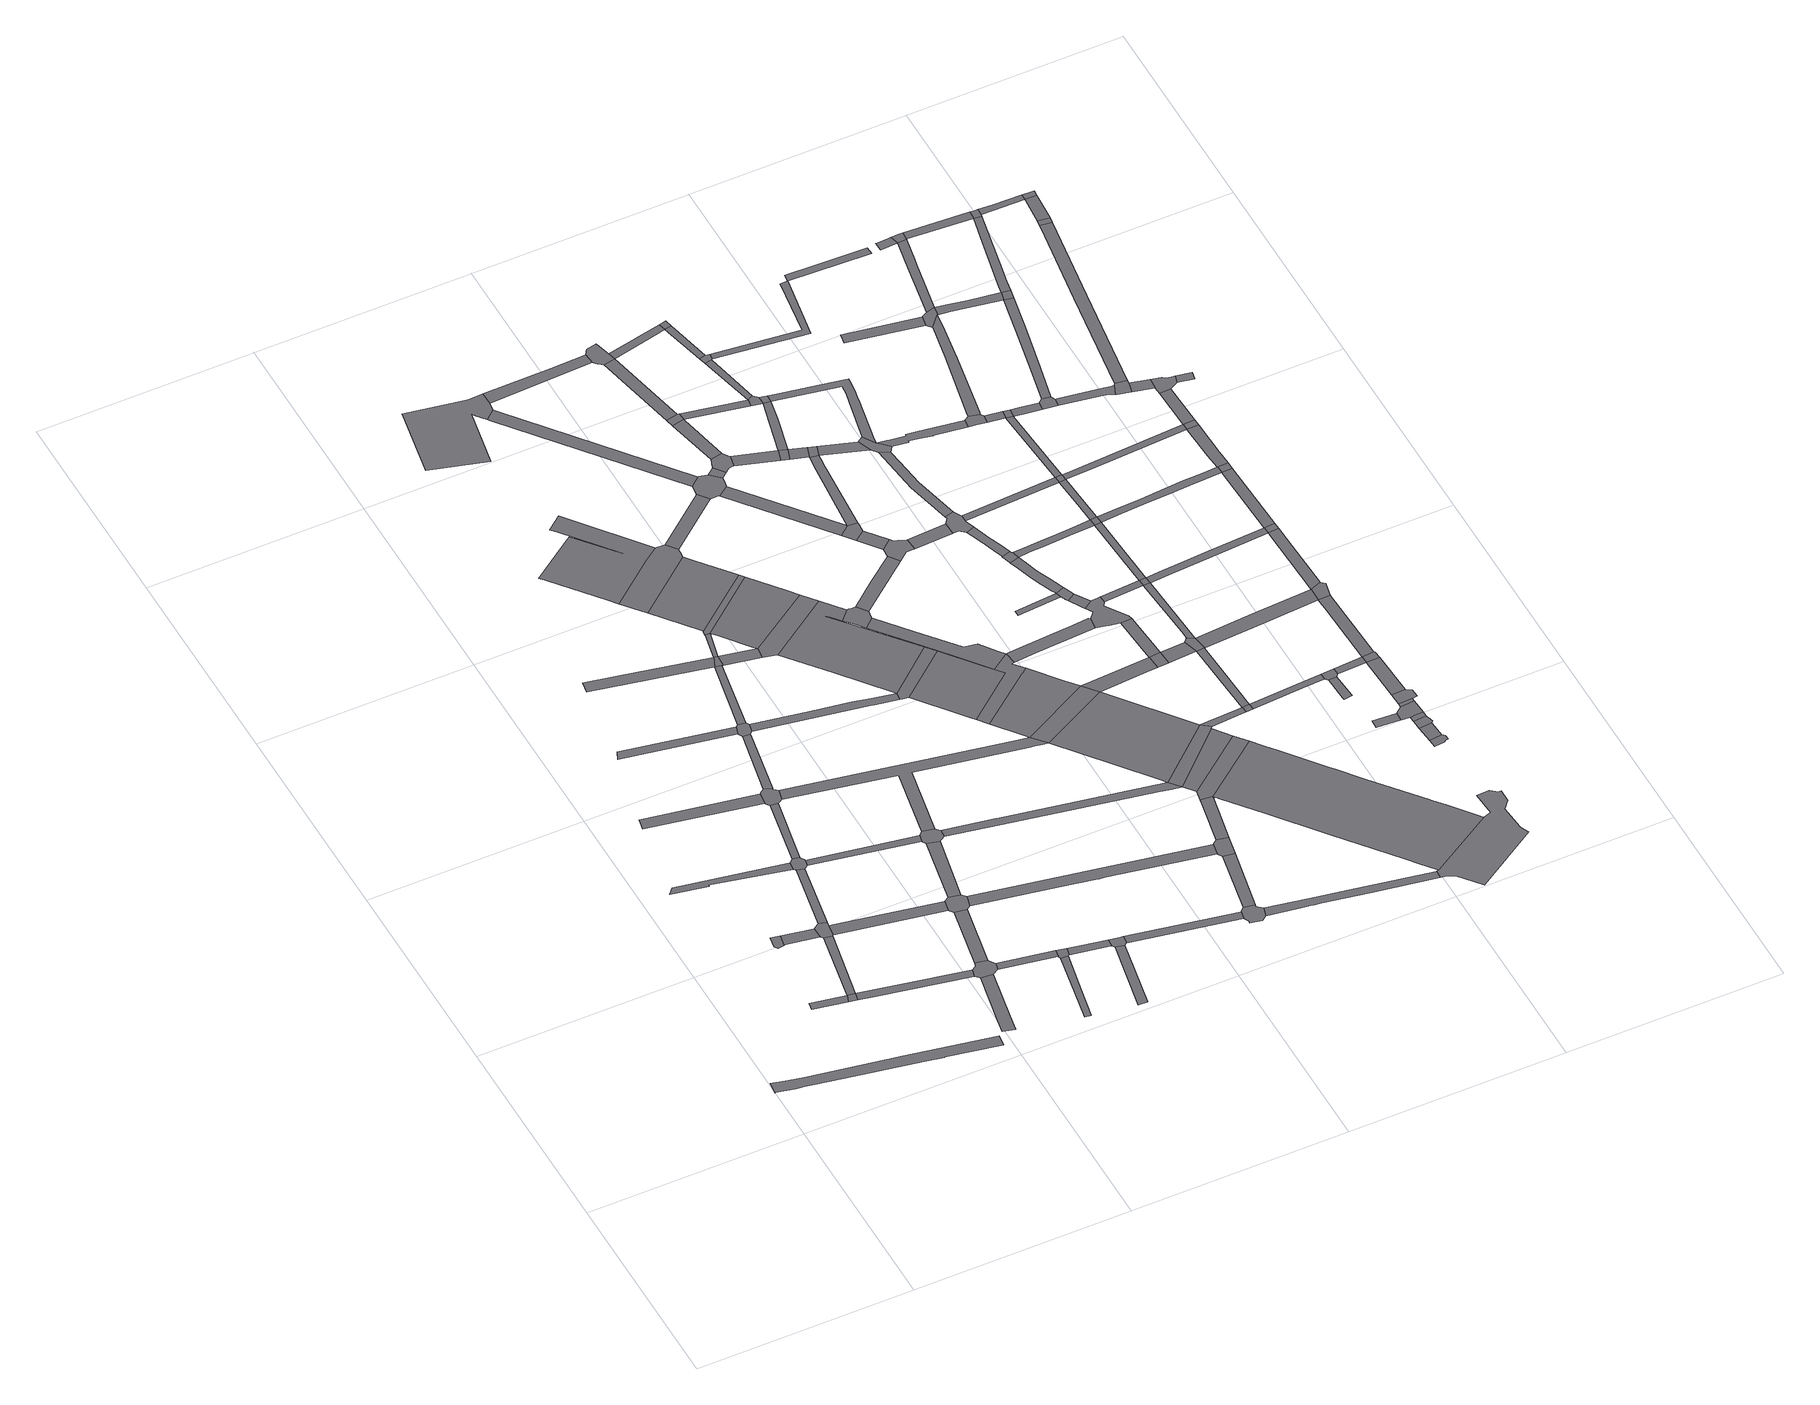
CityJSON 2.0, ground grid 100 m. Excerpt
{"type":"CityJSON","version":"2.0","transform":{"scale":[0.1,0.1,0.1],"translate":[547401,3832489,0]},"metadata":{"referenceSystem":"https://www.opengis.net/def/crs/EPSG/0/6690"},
"CityObjects":{
"road1":{"type":"Road","attributes":{"RoadStructureAttribute.sectionType":"1"},"geometry":[{"type":"MultiSurface","lod":"1","boundaries":[[[0,1,2,3,4,5,6,7,8,9,10,11,12,13,14,15]]]}]},
"road2":{"type":"Road","attributes":{"RoadStructureAttribute.sectionType":"1"},"geometry":[{"type":"MultiSurface","lod":"1","boundaries":[[[16,17,18,19]]]}]},
"road3":{"type":"Road","geometry":[{"type":"MultiSurface","lod":"1","boundaries":[[[20,21,22,23,24,25,26]]]}]},
"road4":{"type":"Road","geometry":[{"type":"MultiSurface","lod":"1","boundaries":[[[19,18,27,28]]]}]},
"road5":{"type":"Road","attributes":{"RoadStructureAttribute.sectionType":"1"},"geometry":[{"type":"MultiSurface","lod":"1","boundaries":[[[26,25,29,30]]]}]},
"road6":{"type":"Road","attributes":{"RoadStructureAttribute.sectionType":"1"},"geometry":[{"type":"MultiSurface","lod":"1","boundaries":[[[31,19,28,32]]]}]},
"road7":{"type":"Road","attributes":{"RoadStructureAttribute.sectionType":"1"},"geometry":[{"type":"MultiSurface","lod":"1","boundaries":[[[33,34,35,36,37,38,39]]]}]},
"road8":{"type":"Road","geometry":[{"type":"MultiSurface","lod":"1","boundaries":[[[40,41,42,30,29,31,32,43,44,45,46,47]]]}]},
"road9":{"type":"Road","attributes":{"RoadStructureAttribute.sectionType":"1"},"geometry":[{"type":"MultiSurface","lod":"1","boundaries":[[[48,28,27,49,50,51]]]}]},
"road10":{"type":"Road","attributes":{"RoadStructureAttribute.sectionType":"1"},"geometry":[{"type":"MultiSurface","lod":"1","boundaries":[[[52,40,47,53]]]}]},
"road11":{"type":"Road","attributes":{"RoadStructureAttribute.sectionType":"1"},"geometry":[{"type":"MultiSurface","lod":"1","boundaries":[[[54,55,56,57]]]}]},
"road12":{"type":"Road","geometry":[{"type":"MultiSurface","lod":"1","boundaries":[[[58,59,60,39,38,61,62,52,53,63,64,65,66,67,68,69]]]}]},
"road13":{"type":"Road","attributes":{"RoadStructureAttribute.sectionType":"1"},"geometry":[{"type":"MultiSurface","lod":"1","boundaries":[[[70,71,72,73,74,75]]]}]},
"road14":{"type":"Road","attributes":{"RoadStructureAttribute.sectionType":"1"},"geometry":[{"type":"MultiSurface","lod":"1","boundaries":[[[76,44,43,77,78]]]}]},
"road15":{"type":"Road","attributes":{"RoadStructureAttribute.sectionType":"1"},"geometry":[{"type":"MultiSurface","lod":"1","boundaries":[[[79,58,69,80]]]}]},
"road16":{"type":"Road","attributes":{"RoadStructureAttribute.sectionType":"1"},"geometry":[{"type":"MultiSurface","lod":"1","boundaries":[[[81,82,83,84]]]}]},
"road17":{"type":"Road","geometry":[{"type":"MultiSurface","lod":"1","boundaries":[[[85,86,87,88,51,50,89,90,70,75,91,92,93,94,95]]]}]},
"road18":{"type":"Road","geometry":[{"type":"MultiSurface","lod":"1","boundaries":[[[96,97,98,57,56,99,79,80,100,101,102,103,104,105]]]}]},
"road19":{"type":"Road","attributes":{"RoadStructureAttribute.sectionType":"1"},"geometry":[{"type":"MultiSurface","lod":"1","boundaries":[[[106,85,95,107]]]}]},
"road20":{"type":"Road","attributes":{"RoadStructureAttribute.sectionType":"1"},"geometry":[{"type":"MultiSurface","lod":"1","boundaries":[[[66,65,108,109]]]}]},
"road21":{"type":"Road","attributes":{"RoadStructureAttribute.sectionType":"1"},"geometry":[{"type":"MultiSurface","lod":"1","boundaries":[[[110,96,105,111,112]]]}]},
"road22":{"type":"Road","attributes":{"RoadStructureAttribute.sectionType":"1"},"geometry":[{"type":"MultiSurface","lod":"1","boundaries":[[[93,92,113,114]]]}]},
"road23":{"type":"Road","attributes":{"RoadStructureAttribute.sectionType":"1"},"geometry":[{"type":"MultiSurface","lod":"1","boundaries":[[[115,116,117,118,119,120]]]}]},
"road24":{"type":"Road","geometry":[{"type":"MultiSurface","lod":"1","boundaries":[[[121,78,77,106,107,122,123,124]]]}]},
"road25":{"type":"Road","attributes":{"RoadStructureAttribute.sectionType":"1"},"geometry":[{"type":"MultiSurface","lod":"1","boundaries":[[[125,126,127,128,129,130]]]}]},
"road26":{"type":"Road","geometry":[{"type":"MultiSurface","lod":"1","boundaries":[[[131,84,83,132,110,112,133,134,135]]]}]},
"road27":{"type":"Road","attributes":{"RoadStructureAttribute.sectionType":"1"},"geometry":[{"type":"MultiSurface","lod":"1","boundaries":[[[136,121,124,137]]]}]},
"road28":{"type":"Road","geometry":[{"type":"MultiSurface","lod":"1","boundaries":[[[114,113,138,139,125,130,140,141,142,143]]]}]},
"road29":{"type":"Road","attributes":{"RoadStructureAttribute.sectionType":"1"},"geometry":[{"type":"MultiSurface","lod":"1","boundaries":[[[119,131,135,144]]]}]},
"road30":{"type":"Road","geometry":[{"type":"MultiSurface","lod":"1","boundaries":[[[145,146,109,108,147,136,137,148,149,150,151,152,153,154]]]}]},
"road31":{"type":"Road"},
"road32":{"type":"Road","attributes":{"RoadStructureAttribute.sectionType":"1"},"geometry":[{"type":"MultiSurface","lod":"1","boundaries":[[[155,143,142,156,157,158]]]}]},
"road33":{"type":"Road","geometry":[{"type":"MultiSurface","lod":"1","boundaries":[[[120,119,144,159,160,161]]]}]},
"road34":{"type":"Road","attributes":{"RoadStructureAttribute.sectionType":"1"},"geometry":[{"type":"MultiSurface","lod":"1","boundaries":[[[162,163,164,165,166,167]]]}]},
"road35":{"type":"Road","attributes":{"RoadStructureAttribute.sectionType":"1"},"geometry":[{"type":"MultiSurface","lod":"1","boundaries":[[[168,169,170,171,172,173,174,175,176,177,178,179,180]]]}]},
"road36":{"type":"Road","attributes":{"RoadStructureAttribute.sectionType":"1"},"geometry":[{"type":"MultiSurface","lod":"1","boundaries":[[[181,182,120,161,183,184]]]}]},
"road37":{"type":"Road","attributes":{"RoadStructureAttribute.sectionType":"1"},"geometry":[{"type":"MultiSurface","lod":"1","boundaries":[[[185,161,160,186,187,188]]]}]},
"road38":{"type":"Road","geometry":[{"type":"MultiSurface","lod":"1","boundaries":[[[189,158,157,162,167,190,191,192]]]}]},
"road39":{"type":"Road","geometry":[{"type":"MultiSurface","lod":"1","boundaries":[[[193,194,195,196,197,198,199,200,201,202,203]]]}]},
"road40":{"type":"Road","attributes":{"RoadStructureAttribute.sectionType":"1"},"geometry":[{"type":"MultiSurface","lod":"1","boundaries":[[[204,205,206,134,133,207,208,209,210]]]}]},
"road41":{"type":"Road","geometry":[{"type":"MultiSurface","lod":"1","boundaries":[[[211,180,179,178,212,213,214,215,216,217]]]}]},
"road42":{"type":"Road","attributes":{"RoadStructureAttribute.sectionType":"1"},"geometry":[{"type":"MultiSurface","lod":"1","boundaries":[[[218,219,102,101,220,145,154,221,222,223,224,225,226]]]}]},
"road43":{"type":"Road","geometry":[{"type":"MultiSurface","lod":"1","boundaries":[[[227,228,229,213,212,230,231,232,233]]]}]},
"road44":{"type":"Road","geometry":[{"type":"MultiSurface","lod":"1","boundaries":[[[233,232,231,181,184,234]]]}]},
"road45":{"type":"Road","attributes":{"RoadStructureAttribute.sectionType":"1"},"geometry":[{"type":"MultiSurface","lod":"1","boundaries":[[[123,122,235,236,237,238,239,240,241]]]}]},
"road46":{"type":"Road","geometry":[{"type":"MultiSurface","lod":"1","boundaries":[[[242,234,184,243,244,245,246,188,247]]]}]},
"road47":{"type":"Road","attributes":{"RoadStructureAttribute.sectionType":"1"},"geometry":[{"type":"MultiSurface","lod":"1","boundaries":[[[192,191,248,249]]]}]},
"road48":{"type":"Road","geometry":[{"type":"MultiSurface","lod":"1","boundaries":[[[247,188,187,250,251,252]]]}]},
"road49":{"type":"Road","geometry":[{"type":"MultiSurface","lod":"1","boundaries":[[[252,251,253,254,210,255,256,257,258,259,260]]]}]},
"road50":{"type":"Road","attributes":{"RoadStructureAttribute.sectionType":"1"},"geometry":[{"type":"MultiSurface","lod":"1","boundaries":[[[261,262,263,151,150,264,265,266,267,268]]]}]},
"road51":{"type":"Road","attributes":{"RoadStructureAttribute.sectionType":"1"},"geometry":[{"type":"MultiSurface","lod":"1","boundaries":[[[269,217,216,270]]]}]},
"road52":{"type":"Road","attributes":{"RoadStructureAttribute.sectionType":"1"},"geometry":[{"type":"MultiSurface","lod":"1","boundaries":[[[271,199,198,272,273,274]]]}]},
"road53":{"type":"Road","geometry":[{"type":"MultiSurface","lod":"1","boundaries":[[[255,210,209,275,276,277]]]}]},
"road54":{"type":"Road","attributes":{"RoadStructureAttribute.sectionType":"1"},"geometry":[{"type":"MultiSurface","lod":"1","boundaries":[[[278,279,201,200,280]]]}]},
"road55":{"type":"Road","geometry":[{"type":"MultiSurface","lod":"1","boundaries":[[[281,282,260,259,283,284,285,286,287,288,289,290]]]}]},
"road56":{"type":"Road","geometry":[{"type":"MultiSurface","lod":"1","boundaries":[[[291,292,249,248,293,294,295,296,297,298,299,300]]]}]},
"road57":{"type":"Road","geometry":[{"type":"MultiSurface","lod":"1","boundaries":[[[301,277,276,302,303,304,305,306]]]}]},
"road58":{"type":"Road","geometry":[{"type":"MultiSurface","lod":"1","boundaries":[[[307,274,273,308,309,269,270,310,311,312,313,314,315,316,317]]]}]},
"road59":{"type":"Road","attributes":{"RoadStructureAttribute.sectionType":"1"},"geometry":[{"type":"MultiSurface","lod":"1","boundaries":[[[318,319,291,300,320]]]}]},
"road60":{"type":"Road","geometry":[{"type":"MultiSurface","lod":"1","boundaries":[[[321,322,306,305,323,324,325,326,327,328]]]}]},
"road61":{"type":"Road","geometry":[{"type":"MultiSurface","lod":"1","boundaries":[[[329,330,331,332,333,286,285,334,335,322,321]]]}]},
"road62":{"type":"Road","attributes":{"RoadStructureAttribute.sectionType":"1"},"geometry":[{"type":"MultiSurface","lod":"1","boundaries":[[[336,337,317,316,338]]]}]},
"road63":{"type":"Road","geometry":[{"type":"MultiSurface","lod":"1","boundaries":[[[339,241,240,318,320,340]]]}]},
"road64":{"type":"Road","geometry":[{"type":"MultiSurface","lod":"1","boundaries":[[[341,342,326,325,324,323,343,226,344]]]}]},
"road65":{"type":"Road","attributes":{"RoadStructureAttribute.sectionType":"1"},"geometry":[{"type":"MultiSurface","lod":"1","boundaries":[[[345,346,290,289,347,348]]]}]},
"road66":{"type":"Road","attributes":{"RoadStructureAttribute.sectionType":"1"},"geometry":[{"type":"MultiSurface","lod":"1","boundaries":[[[349,313,312,350,351]]]}]},
"road67":{"type":"Road","geometry":[{"type":"MultiSurface","lod":"1","boundaries":[[[352,353,354,355,356,336,338,357,358,359,360]]]}]},
"road68":{"type":"Road","attributes":{"RoadStructureAttribute.sectionType":"1"},"geometry":[{"type":"MultiSurface","lod":"1","boundaries":[[[361,362,363,364,355,354]]]}]},
"road69":{"type":"Road","geometry":[{"type":"MultiSurface","lod":"1","boundaries":[[[344,226,225,365]]]}]},
"road70":{"type":"Road","geometry":[{"type":"MultiSurface","lod":"1","boundaries":[[[366,367,364,363,368]]]}]},
"road71":{"type":"Road","attributes":{"RoadStructureAttribute.sectionType":"1"},"geometry":[{"type":"MultiSurface","lod":"1","boundaries":[[[369,370,367,366]]]}]},
"road72":{"type":"Road","geometry":[{"type":"MultiSurface","lod":"1","boundaries":[[[371,372,373,278,280,374,375,370,369,376,377]]]}]},
"road73":{"type":"Road","attributes":{"RoadStructureAttribute.sectionType":"1"},"geometry":[{"type":"MultiSurface","lod":"1","boundaries":[[[378,379,339,340,380,381,382]]]}]},
"road74":{"type":"Road","geometry":[{"type":"MultiSurface","lod":"1","boundaries":[[[351,350,383,384,385,386,387]]]}]},
"road75":{"type":"Road","attributes":{"RoadStructureAttribute.sectionType":"1"},"geometry":[{"type":"MultiSurface","lod":"1","boundaries":[[[360,359,388,389]]]}]},
"road76":{"type":"Road","geometry":[{"type":"MultiSurface","lod":"1","boundaries":[[[390,391,365,225,392,393,268,394]]]}]},
"road77":{"type":"Road","attributes":{"RoadStructureAttribute.sectionType":"1"},"geometry":[{"type":"MultiSurface","lod":"1","boundaries":[[[384,383,395,396]]]}]},
"road78":{"type":"Road","attributes":{"RoadStructureAttribute.sectionType":"1"},"geometry":[{"type":"MultiSurface","lod":"1","boundaries":[[[397,398,399,297,296,400,401,402,403,404,405,406]]]}]},
"road79":{"type":"Road","geometry":[{"type":"MultiSurface","lod":"1","boundaries":[[[407,408,409,396,395,410,411,345,348,412,413,414]]]}]},
"road80":{"type":"Road","attributes":{"RoadStructureAttribute.sectionType":"1"},"geometry":[{"type":"MultiSurface","lod":"1","boundaries":[[[368,363,415,416]]]}]},
"road81":{"type":"Road","geometry":[{"type":"MultiSurface","lod":"1","boundaries":[[[389,388,417,418]]]}]},
"road82":{"type":"Road","attributes":{"RoadStructureAttribute.sectionType":"1"},"geometry":[{"type":"MultiSurface","lod":"1","boundaries":[[[419,420,421,422,351,387,423,424,425]]]}]},
"road83":{"type":"Road","attributes":{"RoadStructureAttribute.sectionType":"1"},"geometry":[{"type":"MultiSurface","lod":"1","boundaries":[[[426,377,376,427,428]]]}]},
"road84":{"type":"Road","geometry":[{"type":"MultiSurface","lod":"1","boundaries":[[[394,268,267,429,430]]]}]},
"road85":{"type":"Road","attributes":{"RoadStructureAttribute.sectionType":"1"},"geometry":[{"type":"MultiSurface","lod":"1","boundaries":[[[431,432,418,417,433,434]]]}]},
"road86":{"type":"Road","attributes":{"RoadStructureAttribute.sectionType":"1"},"geometry":[{"type":"MultiSurface","lod":"1","boundaries":[[[429,267,435,436,437]]]}]},
"road87":{"type":"Road","attributes":{"RoadStructureAttribute.sectionType":"1"},"geometry":[{"type":"MultiSurface","lod":"1","boundaries":[[[438,439,440,441,442,321,328,443,444,445,446,447]]]}]},
"road88":{"type":"Road","geometry":[{"type":"MultiSurface","lod":"1","boundaries":[[[437,436,378,382,448]]]}]},
"road89":{"type":"Road","attributes":{"RoadStructureAttribute.sectionType":"1"},"geometry":[{"type":"MultiSurface","lod":"1","boundaries":[[[449,450,389,418,451,452]]]}]},
"road90":{"type":"Road","geometry":[{"type":"MultiSurface","lod":"1","boundaries":[[[434,433,419,425,453]]]}]},
"road91":{"type":"Road","attributes":{"RoadStructureAttribute.sectionType":"1"},"geometry":[{"type":"MultiSurface","lod":"1","boundaries":[[[454,414,413,455]]]}]},
"road92":{"type":"Road","geometry":[{"type":"MultiSurface","lod":"1","boundaries":[[[456,416,415,449,457]]]}]},
"road93":{"type":"Road","attributes":{"RoadStructureAttribute.sectionType":"1"},"geometry":[{"type":"MultiSurface","lod":"1","boundaries":[[[458,459,344,365,460,461,462]]]}]},
"road94":{"type":"Road","attributes":{"RoadStructureAttribute.sectionType":"1"},"geometry":[{"type":"MultiSurface","lod":"1","boundaries":[[[463,464,416,456]]]}]},
"road95":{"type":"Road","geometry":[{"type":"MultiSurface","lod":"1","boundaries":[[[465,466,464,463,467,468]]]}]},
"road96":{"type":"Road","attributes":{"RoadStructureAttribute.sectionType":"1"},"geometry":[{"type":"MultiSurface","lod":"1","boundaries":[[[469,428,466,465]]]}]},
"road97":{"type":"Road","geometry":[{"type":"MultiSurface","lod":"1","boundaries":[[[470,426,428,469]]]}]},
"road98":{"type":"Road","geometry":[{"type":"MultiSurface","lod":"1","boundaries":[[[457,449,452,471]]]}]},
"road99":{"type":"Road","geometry":[{"type":"MultiSurface","lod":"1","boundaries":[[[472,473,474,475,476]]]}]},
"road100":{"type":"Road","attributes":{"RoadStructureAttribute.sectionType":"1"},"geometry":[{"type":"MultiSurface","lod":"1","boundaries":[[[453,425,477,478]]]}]},
"road101":{"type":"Road","geometry":[{"type":"MultiSurface","lod":"1","boundaries":[[[479,480,481,482,454,455,483,484,485,486,487,488,489]]]}]},
"road102":{"type":"Road","attributes":{"RoadStructureAttribute.sectionType":"1"},"geometry":[{"type":"MultiSurface","lod":"1","boundaries":[[[490,491,492,493,485,484,494,495,496,497,498,499,500]]]}]},
"road103":{"type":"Road","attributes":{"RoadStructureAttribute.sectionType":"1"},"geometry":[{"type":"MultiSurface","lod":"1","boundaries":[[[501,502,503,394,430,504,505]]]}]},
"road104":{"type":"Road","geometry":[{"type":"MultiSurface","lod":"1","boundaries":[[[506,500,499,507,508,509,510,511]]]}]},
"road105":{"type":"Road","attributes":{"RoadStructureAttribute.sectionType":"1"},"geometry":[{"type":"MultiSurface","lod":"1","boundaries":[[[512,513,514,515,516,517,518,510,509,519,520,521,522,523,472,524]]]}]},
"road106":{"type":"Road","attributes":{"RoadStructureAttribute.sectionType":"1"},"geometry":[{"type":"MultiSurface","lod":"1","boundaries":[[[525,526,527,528,529,530,531,532,533,471,452,534,535,536,537,538]]]}]},
"road107":{"type":"Road","attributes":{"RoadStructureAttribute.sectionType":"1"},"geometry":[{"type":"MultiSurface","lod":"1","boundaries":[[[539,540,481,480,541,542,543]]]}]},
"road108":{"type":"Road","geometry":[{"type":"MultiSurface","lod":"1","boundaries":[[[544,524,472,476,545,546,547,548,549,550]]]}]},
"road109":{"type":"Road","geometry":[{"type":"MultiSurface","lod":"1","boundaries":[[[551,552,553,554,555,556,557,558,559,560,561,448,382,562,563,564,565,566,567,568,569,570,571]]]}]},
"road110":{"type":"Road","geometry":[{"type":"MultiSurface","lod":"1","boundaries":[[[550,549,572,573,574]]]}]},
"road111":{"type":"Road","geometry":[{"type":"MultiSurface","lod":"1","boundaries":[[[575,458,462,576]]]}]},
"road112":{"type":"Road","geometry":[{"type":"MultiSurface","lod":"1","boundaries":[[[537,478,477,539,543,577,578,579,538]]]}]},
"road113":{"type":"Road","geometry":[{"type":"MultiSurface","lod":"1","boundaries":[[[580,581,574,573,582,447,446,583,584,585,586,587,588,589,590,591]]]}]},
"road114":{"type":"Road","attributes":{"RoadStructureAttribute.sectionType":"1"},"geometry":[{"type":"MultiSurface","lod":"1","boundaries":[[[586,585,458,575]]]}]},
"road115":{"type":"Road","geometry":[{"type":"MultiSurface","lod":"1","boundaries":[[[592,501,505,593]]]}]},
"road116":{"type":"Road","attributes":{"RoadStructureAttribute.sectionType":"1"},"geometry":[{"type":"MultiSurface","lod":"1","boundaries":[[[594,575,576,595,596]]]}]},
"road117":{"type":"Road","attributes":{"RoadStructureAttribute.sectionType":"1"},"geometry":[{"type":"MultiSurface","lod":"1","boundaries":[[[597,598,468,467,599,600]]]}]},
"road118":{"type":"Road","attributes":{"RoadStructureAttribute.sectionType":"1"},"geometry":[{"type":"MultiSurface","lod":"1","boundaries":[[[601,602,596,603,501,592]]]}]},
"road119":{"type":"Road","attributes":{"RoadStructureAttribute.sectionType":"1"},"geometry":[{"type":"MultiSurface","lod":"1","boundaries":[[[604,605,580,591,606]]]}]},
"road120":{"type":"Road","attributes":{"RoadStructureAttribute.sectionType":"1"},"geometry":[{"type":"MultiSurface","lod":"1","boundaries":[[[607,608,609,610,611,511,510,612,613,614,615,616]]]}]},
"road121":{"type":"Road","geometry":[{"type":"MultiSurface","lod":"1","boundaries":[[[617,618,619,620,594,596,602,621,622]]]}]},
"road122":{"type":"Road","attributes":{"RoadStructureAttribute.sectionType":"1"},"geometry":[{"type":"MultiSurface","lod":"1","boundaries":[[[623,624,625,626,627,628,629,579,578,630,631,632,633,634,635,636]]]}]},
"road123":{"type":"Road","attributes":{"RoadStructureAttribute.sectionType":"1"},"geometry":[{"type":"MultiSurface","lod":"1","boundaries":[[[637,489,488,638]]]}]},
"road124":{"type":"Road","attributes":{"RoadStructureAttribute.sectionType":"1"},"geometry":[{"type":"MultiSurface","lod":"1","boundaries":[[[639,640,606,641,617,622]]]}]},
"road125":{"type":"Road","geometry":[{"type":"MultiSurface","lod":"1","boundaries":[[[642,643,644,645,646,571,570,647,648,406,405,649,650,651,652,653,654,655,656,657,658,659,660,661]]]}]},
"road126":{"type":"Road","attributes":{"RoadStructureAttribute.sectionType":"1"},"geometry":[{"type":"MultiSurface","lod":"1","boundaries":[[[662,663,592,593,664,665]]]}]},
"road127":{"type":"Road","geometry":[{"type":"MultiSurface","lod":"1","boundaries":[[[666,604,606,640]]]}]},
"road128":{"type":"Road","attributes":{"RoadStructureAttribute.sectionType":"1"},"geometry":[{"type":"MultiSurface","lod":"1","boundaries":[[[667,668,616,604,666]]]}]},
"road129":{"type":"Road","geometry":[{"type":"MultiSurface","lod":"1","boundaries":[[[669,607,616,668]]]}]},
"road130":{"type":"Road","attributes":{"RoadStructureAttribute.sectionType":"1"},"geometry":[{"type":"MultiSurface","lod":"1","boundaries":[[[670,671,638,672,607,669]]]}]},
"road131":{"type":"Road","geometry":[{"type":"MultiSurface","lod":"1","boundaries":[[[673,674,636,635,675,676,677,678]]]}]},
"road132":{"type":"Road","geometry":[{"type":"MultiSurface","lod":"1","boundaries":[[[679,637,638,671]]]}]},
"road133":{"type":"Road","geometry":[{"type":"MultiSurface","lod":"1","boundaries":[[[680,681,682,683,684,685,686]]]}]},
"road134":{"type":"Road","geometry":[{"type":"MultiSurface","lod":"1","boundaries":[[[687,688,689,690]]]}]},
"road135":{"type":"Road","geometry":[{"type":"MultiSurface","lod":"1","boundaries":[[[691,662,665,692,693,686,685,694,695,696]]]}]},
"road136":{"type":"Road","attributes":{"RoadStructureAttribute.sectionType":"1"},"geometry":[{"type":"MultiSurface","lod":"1","boundaries":[[[697,698,622,621,699,700]]]}]},
"road137":{"type":"Road","attributes":{"RoadStructureAttribute.sectionType":"1"},"geometry":[{"type":"MultiSurface","lod":"1","boundaries":[[[701,637,679,702]]]}]},
"road138":{"type":"Road","attributes":{"RoadStructureAttribute.sectionType":"1"},"geometry":[{"type":"MultiSurface","lod":"1","boundaries":[[[703,677,676,701,704]]]}]},
"road139":{"type":"Road","attributes":{"RoadStructureAttribute.sectionType":"1"},"geometry":[{"type":"MultiSurface","lod":"1","boundaries":[[[705,706,707,708]]]}]},
"road140":{"type":"Road","geometry":[{"type":"MultiSurface","lod":"1","boundaries":[[[709,710,711,712,713,714,715,716,717]]]}]},
"road141":{"type":"Road","geometry":[{"type":"MultiSurface","lod":"1","boundaries":[[[704,701,702,718]]]}]},
"road142":{"type":"Road","attributes":{"RoadStructureAttribute.sectionType":"1"},"geometry":[{"type":"MultiSurface","lod":"1","boundaries":[[[719,720,721,711,710]]]}]},
"road143":{"type":"Road","geometry":[{"type":"MultiSurface","lod":"1","boundaries":[[[722,723,690,689,724,725,726]]]}]},
"road144":{"type":"Road","attributes":{"RoadStructureAttribute.sectionType":"1"},"geometry":[{"type":"MultiSurface","lod":"1","boundaries":[[[727,728,729,730,731,732,733,734,735,736,673,678]]]}]},
"road145":{"type":"Road","geometry":[{"type":"MultiSurface","lod":"1","boundaries":[[[737,738,739,721,720,740,741,742]]]}]},
"road146":{"type":"Road","attributes":{"RoadStructureAttribute.sectionType":"1"},"geometry":[{"type":"MultiSurface","lod":"1","boundaries":[[[743,691,696,744]]]}]},
"road147":{"type":"Road","attributes":{"RoadStructureAttribute.sectionType":"1"},"geometry":[{"type":"MultiSurface","lod":"1","boundaries":[[[726,725,724,739,738]]]}]},
"road148":{"type":"Road","attributes":{"RoadStructureAttribute.sectionType":"1"},"geometry":[{"type":"MultiSurface","lod":"1","boundaries":[[[745,746,747,748,749,666,640,750,751,752,753]]]}]},
"road149":{"type":"Road","attributes":{"RoadStructureAttribute.sectionType":"1"},"geometry":[{"type":"MultiSurface","lod":"1","boundaries":[[[754,755,756,723,722]]]}]},
"road150":{"type":"Road","attributes":{"RoadStructureAttribute.sectionType":"1"},"geometry":[{"type":"MultiSurface","lod":"1","boundaries":[[[757,758,759,600,760,761,762]]]}]},
"road151":{"type":"Road","attributes":{"RoadStructureAttribute.sectionType":"1"},"geometry":[{"type":"MultiSurface","lod":"1","boundaries":[[[763,718,702,764,765,766]]]}]},
"road152":{"type":"Road","geometry":[{"type":"MultiSurface","lod":"1","boundaries":[[[767,768,756,755,769,770]]]}]},
"road153":{"type":"Road","attributes":{"RoadStructureAttribute.sectionType":"1"},"geometry":[{"type":"MultiSurface","lod":"1","boundaries":[[[744,771,768,767,772]]]}]},
"road154":{"type":"Road","geometry":[{"type":"MultiSurface","lod":"1","boundaries":[[[773,774,743,744,772]]]}]},
"road155":{"type":"Road","attributes":{"RoadStructureAttribute.sectionType":"1"},"geometry":[{"type":"MultiSurface","lod":"1","boundaries":[[[775,776,777,778,779,780,781,669,668,782,783,784,785,786,787]]]}]},
"road156":{"type":"Road","geometry":[{"type":"MultiSurface","lod":"1","boundaries":[[[788,789,708,707,733,732,790]]]}]},
"road157":{"type":"Road","geometry":[{"type":"MultiSurface","lod":"1","boundaries":[[[791,766,765,792,793,794]]]}]},
"road158":{"type":"Road","attributes":{"RoadStructureAttribute.sectionType":"1"},"geometry":[{"type":"MultiSurface","lod":"1","boundaries":[[[795,700,796,743,774]]]}]},
"road159":{"type":"Road","attributes":{"RoadStructureAttribute.sectionType":"1"},"geometry":[{"type":"MultiSurface","lod":"1","boundaries":[[[797,798,679,671,799,800,801]]]}]},
"road160":{"type":"Road","geometry":[{"type":"MultiSurface","lod":"1","boundaries":[[[802,697,700,795,803]]]}]},
"road161":{"type":"Road","attributes":{"RoadStructureAttribute.sectionType":"1"},"geometry":[{"type":"MultiSurface","lod":"1","boundaries":[[[804,805,789,788,806,807,808,809]]]}]},
"road162":{"type":"Road","attributes":{"RoadStructureAttribute.sectionType":"1"},"geometry":[{"type":"MultiSurface","lod":"1","boundaries":[[[810,811,753,812,697,802]]]}]},
"road163":{"type":"Road","attributes":{"RoadStructureAttribute.sectionType":"1"},"geometry":[{"type":"MultiSurface","lod":"1","boundaries":[[[813,814,815,793,792,816,817,818,819]]]}]},
"road164":{"type":"Road","attributes":{"RoadStructureAttribute.sectionType":"1"},"geometry":[{"type":"MultiSurface","lod":"1","boundaries":[[[820,821,822,823,824,804]]]}]},
"road165":{"type":"Road","attributes":{"RoadStructureAttribute.sectionType":"1"},"geometry":[{"type":"MultiSurface","lod":"1","boundaries":[[[825,826,827,791,794,828,829,830]]]}]},
"road166":{"type":"Road","attributes":{"RoadStructureAttribute.sectionType":"1"},"geometry":[{"type":"MultiSurface","lod":"1","boundaries":[[[831,832,833,788,790,834,825,835]]]}]},
"road167":{"type":"Road","geometry":[{"type":"MultiSurface","lod":"1","boundaries":[[[836,745,753,811]]]}]},
"road168":{"type":"Road","geometry":[{"type":"MultiSurface","lod":"1","boundaries":[[[837,838,839,820,804,809,840,841]]]}]},
"road169":{"type":"Road","attributes":{"RoadStructureAttribute.sectionType":"1"},"geometry":[{"type":"MultiSurface","lod":"1","boundaries":[[[842,843,787,844,745,836]]]}]},
"road170":{"type":"Road","geometry":[{"type":"MultiSurface","lod":"1","boundaries":[[[845,775,787,843]]]}]},
"road171":{"type":"Road","geometry":[{"type":"MultiSurface","lod":"1","boundaries":[[[846,819,818,847,848,849,850]]]}]},
"road172":{"type":"Road","geometry":[{"type":"MultiSurface","lod":"1","boundaries":[[[835,825,830,851]]]}]},
"road173":{"type":"Road","attributes":{"RoadStructureAttribute.sectionType":"1"},"geometry":[{"type":"MultiSurface","lod":"1","boundaries":[[[852,853,801,854,855,856,775,845]]]}]},
"road174":{"type":"Road","geometry":[{"type":"MultiSurface","lod":"1","boundaries":[[[857,797,801,853]]]}]},
"road175":{"type":"Road","attributes":{"RoadStructureAttribute.sectionType":"1"},"geometry":[{"type":"MultiSurface","lod":"1","boundaries":[[[849,848,858,859]]]}]},
"road176":{"type":"Road","attributes":{"RoadStructureAttribute.sectionType":"1"},"geometry":[{"type":"MultiSurface","lod":"1","boundaries":[[[860,861,797,857]]]}]},
"road177":{"type":"Road","attributes":{"RoadStructureAttribute.sectionType":"1"},"geometry":[{"type":"MultiSurface","lod":"1","boundaries":[[[862,841,840,863,864]]]}]},
"road178":{"type":"Road","attributes":{"RoadStructureAttribute.sectionType":"1"},"geometry":[{"type":"MultiSurface","lod":"1","boundaries":[[[863,865,866,835,851,867,868,869,870]]]}]},
"road179":{"type":"Road","geometry":[{"type":"MultiSurface","lod":"1","boundaries":[[[871,872,873,859,858,861,860,874,875,876]]]}]},
"road180":{"type":"Road","attributes":{"RoadStructureAttribute.sectionType":"1"},"geometry":[{"type":"MultiSurface","lod":"1","boundaries":[[[877,878,879,846,850,880,881,882,883]]]}]},
"road181":{"type":"Road","attributes":{"RoadStructureAttribute.sectionType":"1"},"geometry":[{"type":"MultiSurface","lod":"1","boundaries":[[[876,875,884,885]]]}]},
"road182":{"type":"Road","geometry":[{"type":"MultiSurface","lod":"1","boundaries":[[[886,864,863,870,887,888]]]}]},
"road183":{"type":"Road","attributes":{"RoadStructureAttribute.sectionType":"1"},"geometry":[{"type":"MultiSurface","lod":"1","boundaries":[[[889,888,887,890,891,892]]]}]},
"road184":{"type":"Road","geometry":[{"type":"MultiSurface","lod":"1","boundaries":[[[893,877,883,894]]]}]},
"road185":{"type":"Road","attributes":{"RoadStructureAttribute.sectionType":"1"},"geometry":[{"type":"MultiSurface","lod":"1","boundaries":[[[891,895,896,893,894,897,898]]]}]},
"road186":{"type":"Road","geometry":[{"type":"MultiSurface","lod":"1","boundaries":[[[892,891,898,899]]]}]}
},
"vertices":[
[564,211,0],[148,286,0],[82,299,0],[7,318,0],[1,261,0],[2,263,0],[83,245,0],[102,242,0],[125,238,0],[156,233,0],[289,208,0],[627,145,0],[712,129,0],[714,129,0],[961,83,0],[968,137,0],
[355,653,0],[349,620,0],[502,589,0],[516,625,0],
[382,1059,0],[373,1008,0],[377,1003,0],[385,992,0],[413,996,0],[414,1000,0],[423,1051,0],
[542,581,0],[549,619,0],
[568,972,0],[566,1025,0],
[577,961,0],[616,955,0],
[153,1497,0],[126,1469,0],[136,1467,0],[291,1436,0],[293,1444,0],[642,1367,0],[646,1405,0],
[595,1044,0],[593,1043,0],[587,1039,0],[621,959,0],[626,1013,0],[630,1032,0],[630,1033,0],[630,1035,0],
[717,586,0],[616,566,0],[1030,486,0],[1039,522,0],
[652,1357,0],[687,1348,0],
[205,1904,0],[196,1853,0],[708,1756,0],[716,1811,0],
[666,1423,0],[661,1418,0],[648,1406,0],[643,1366,0],[650,1359,0],[689,1349,0],[699,1357,0],[704,1360,0],[711,1391,0],[708,1396,0],[700,1409,0],[696,1415,0],
[1049,465,0],[1001,215,0],[989,153,0],[1043,138,0],[1058,216,0],[1105,461,0],
[650,1009,0],[1104,869,0],[1115,924,0],
[723,1735,0],[758,1729,0],
[300,2291,0],[283,2251,0],[789,2159,0],[801,2199,0],
[1065,554,0],[1062,536,0],[1051,529,0],[1040,521,0],[1031,485,0],[1039,477,0],[1130,477,0],[1133,477,0],[1142,512,0],[1141,514,0],[1120,543,0],
[740,1831,0],[738,1830,0],[728,1821,0],[718,1742,0],[770,1736,0],[781,1743,0],[794,1797,0],[775,1813,0],[775,1817,0],[776,1819,0],
[1121,848,0],[1177,840,0],
[1185,1270,0],[1192,1305,0],
[801,2139,0],[833,2131,0],[834,2134,0],
[1388,432,0],[1394,466,0],
[501,2678,0],[352,2708,0],[344,2655,0],[877,2544,0],[878,2544,0],[897,2594,0],
[1138,936,0],[1195,853,0],[1207,907,0],[1191,926,0],
[1393,417,0],[1356,219,0],[1329,74,0],[1357,70,0],[1387,219,0],[1426,415,0],
[813,2206,0],[799,2142,0],[846,2147,0],[856,2187,0],[846,2202,0],
[1197,1253,0],[1252,1236,0],
[1389,429,0],[1391,425,0],[1430,418,0],[1432,420,0],[1433,420,0],[1440,457,0],
[906,2539,0],
[1210,1321,0],[1196,1308,0],[1188,1266,0],[1257,1240,0],[1265,1245,0],[1280,1254,0],[1283,1293,0],[1280,1294,0],[1275,1299,0],[1265,1311,0],
[1504,445,0],[1607,388,0],[1611,387,0],[1614,424,0],
[908,2538,0],[912,2537,0],[915,2591,0],
[1621,375,0],[1592,221,0],[1557,37,0],[1600,35,0],[1634,221,0],[1661,365,0],
[716,3577,0],[695,3603,0],[627,3549,0],[648,3523,0],[887,3226,0],[679,3475,0],[462,3322,0],[478,3302,0],[487,3291,0],[656,3084,0],[688,3044,0],[898,3213,0],[967,3261,0],
[924,2726,0],[924,2724,0],[945,2720,0],[946,2725,0],
[926,2589,0],[913,2537,0],[1076,2503,0],[1081,2558,0],
[1665,415,0],[1672,374,0],[1674,375,0],[1677,413,0],
[386,4413,0],[325,4081,0],[587,4007,0],[637,4284,0],[650,4267,0],[682,4228,0],[728,4265,0],[733,4305,0],[732,4365,0],[668,4364,0],[651,4364,0],
[1371,2094,0],[1289,2111,0],[1121,2139,0],[1348,2058,0],[1364,2055,0],[1472,2036,0],[1475,2073,0],
[1008,3258,0],[771,2942,0],[1044,3164,0],[1046,3191,0],[1047,3209,0],[1048,3210,0],[1011,3258,0],
[1773,1614,0],[1282,1705,0],[1272,1651,0],[1326,1640,0],[1822,1551,0],[1845,1547,0],[1878,1541,0],[1904,1537,0],[1849,1600,0],
[1194,2978,0],[1073,3128,0],[1052,3154,0],[927,2749,0],[928,2747,0],[1141,2919,0],[1202,2968,0],
[1219,2946,0],
[1571,783,0],[1734,753,0],[1735,753,0],[1738,752,0],[1768,748,0],[2235,660,0],[2245,715,0],
[1338,2799,0],[952,2718,0],[954,2716,0],[981,2683,0],[1069,2573,0],[1374,2755,0],
[2165,282,0],[2173,320,0],
[1112,2495,0],[1139,2489,0],[1428,2687,0],
[1297,2295,0],[1473,2075,0],[1696,2257,0],[1409,2602,0],[1424,2586,0],[1442,2568,0],[1464,2543,0],[1508,2591,0],
[2148,1133,0],[1521,1249,0],[1518,1250,0],[1513,1210,0],[2187,1083,0],[2235,1074,0],[2280,1067,0],[2238,1117,0],
[1256,3456,0],[1294,3408,0],
[740,4250,0],[694,4213,0],[1259,3505,0],[1305,3545,0],
[1483,2034,0],[1509,2029,0],[1733,2212,0],
[1209,4374,0],[1049,4368,0],[1213,4322,0],
[1531,2589,0],[1518,2590,0],[1482,2522,0],[1504,2498,0],[1532,2463,0],[1579,2502,0],[1580,2515,0],[1582,2528,0],[1584,2542,0],[1547,2588,0],
[2193,340,0],[2174,320,0],[2177,261,0],[2175,247,0],[2231,237,0],[2252,254,0],[2266,297,0],[2246,315,0],[2241,319,0],[2243,330,0],
[1857,2059,0],[1515,2022,0],[1660,1840,0],[1685,1810,0],[1699,1791,0],[1926,1975,0],
[1309,3544,0],[1261,3502,0],[1257,3457,0],[1295,3408,0],[1336,3409,0],[1337,3407,0],[1385,3444,0],[1386,3446,0],[1390,3468,0],[1394,3492,0],[1349,3535,0],
[2249,638,0],[2194,342,0],[2302,628,0],
[1978,2070,0],[1896,2013,0],[1736,1744,0],[1988,1942,0],[1989,1943,0],[2013,1962,0],[1973,2010,0],[1986,2011,0],
[1952,2104,0],[1899,2174,0],[1851,2183,0],[1838,2185,0],[1698,2355,0],[1659,2308,0],[1783,2156,0],
[1383,3562,0],[1363,3546,0],[1421,3514,0],
[2267,732,0],[2320,721,0],
[2141,1802,0],[2125,1821,0],[1837,1616,0],[2168,1768,0],
[1795,2787,0],[1672,2690,0],[1770,2691,0],[1832,2740,0],
[1721,3025,0],[1679,2979,0],[1727,3017,0],
[1470,3591,0],[1468,3595,0],[1454,3620,0],[1399,3607,0],[1392,3587,0],[1441,3531,0],[1459,3533,0],[1466,3534,0],[1477,3589,0],
[1403,3857,0],[1402,3860,0],[1402,3862,0],[1346,3850,0],
[2223,1703,0],
[1392,3901,0],[1338,3890,0],[1401,3900,0],
[1306,4298,0],[1251,4288,0],
[1295,4335,0],[1277,4411,0],[1228,4400,0],[1230,4306,0],[1236,4301,0],[1306,4300,0],[1297,4335,0],
[2312,965,0],[2305,932,0],[2350,874,0],[2366,955,0],[2367,961,0],
[1722,2925,0],[1770,2963,0],[1771,2977,0],[1772,2996,0],[1773,3014,0],
[1651,3475,0],[1667,3529,0],
[2228,1697,0],[2225,1700,0],[2092,1302,0],[2221,1139,0],[2504,1349,0],
[1797,2831,0],[1845,2869,0],
[2694,218,0],[2625,231,0],[2458,262,0],[2410,229,0],[2452,222,0],[2459,221,0],[2490,216,0],[2694,179,0],[2991,126,0],[2994,164,0],
[1880,2847,0],[1873,2850,0],[1856,2856,0],[1797,2817,0],[1796,2800,0],[1875,2774,0],[1914,2776,0],[1911,2835,0],
[1683,3808,0],[1689,3842,0],
[1687,3464,0],[1705,3518,0],
[1764,3435,0],[1761,3394,0],[1760,3387,0],[1729,3041,0],[1800,3384,0],[1801,3393,0],[1804,3428,0],
[1557,4390,0],[1530,4348,0],[1565,4356,0],
[2537,1309,0],[2546,1319,0],
[1706,3516,0],[1704,3517,0],[1765,3439,0],[1782,3492,0],
[2281,1066,0],[2321,1015,0],[2596,1234,0],
[2370,2098,0],[2295,2092,0],[2189,2085,0],[2009,2073,0],[1992,2072,0],[2089,2019,0],[2179,2025,0],[2265,2031,0],[2370,2037,0],[2378,2092,0],
[2643,1176,0],
[1735,3798,0],[1708,3690,0],[1747,3690,0],[1767,3793,0],
[1820,3479,0],
[2091,2844,0],[2094,2784,0],
[1714,3857,0],[1734,3835,0],
[2494,1788,0],[2221,1771,0],[2225,1703,0],[2446,1717,0],[2499,1720,0],
[1657,4114,0],[1625,4107,0],
[1646,4149,0],[1617,4142,0],[1662,4119,0],[1665,4147,0],
[1598,4362,0],
[1590,4397,0],
[1769,3828,0],
[2317,2286,0],[2120,2269,0],[2120,2257,0],[2121,2244,0],[2324,2259,0],
[2009,3361,0],[1983,3426,0],
[2169,2858,0],[2151,2892,0],[2108,2882,0],[2111,2869,0],[2122,2786,0],[2147,2764,0],[2186,2777,0],[2171,2820,0],[2170,2824,0],[2171,2824,0],[2170,2855,0],
[2239,2632,0],[2220,2680,0],[2215,2695,0],[2209,2712,0],[2171,2698,0],[2173,2695,0],[2180,2674,0],[2183,2666,0],[2206,2600,0],[2217,2573,0],[2255,2586,0],
[2704,1361,0],[2683,1359,0],[2544,1352,0],[2683,1328,0],[2706,1329,0],
[2259,2575,0],[2214,2572,0],[2224,2542,0],[2228,2527,0],[2271,2541,0],[2264,2575,0],
[2352,2320,0],[2330,2374,0],[2319,2400,0],[2310,2424,0],[2301,2448,0],[2289,2485,0],[2272,2538,0],[2242,2484,0],[2269,2402,0],[2277,2381,0],[2308,2308,0],[2315,2292,0],[2359,2304,0],
[2049,3408,0],[2093,3639,0],[2093,3641,0],[2103,3695,0],[2109,3751,0],[2110,3764,0],[2101,3765,0],[1950,3795,0],[1822,3818,0],[2068,3736,0],[2063,3694,0],[2053,3647,0],[2011,3443,0],[2047,3387,0],
[2031,3333,0],[2059,3091,0],[2101,3107,0],[2084,3246,0],[2076,3311,0],
[2378,2259,0],[2328,2259,0],[2330,2252,0],[2333,2245,0],[2335,2239,0],[2343,2227,0],[2381,2251,0],
[3285,377,0],[3202,483,0],[3159,535,0],[3152,544,0],[3022,704,0],[2968,770,0],[2884,875,0],[2865,899,0],[2763,1027,0],[2726,1074,0],[2685,1125,0],[2373,953,0],[2377,948,0],[2388,936,0],[2516,776,0],[2691,558,0],[2700,546,0],[2910,286,0],[2951,234,0],[3004,168,0],[3305,351,0],
[2377,2170,0],[2386,2156,0],[2425,2183,0],
[2546,1791,0],[2550,1723,0],
[2093,3337,0],[2094,3340,0],[2048,3385,0],
[2470,2186,0],[2456,2185,0],[2406,2123,0],[2402,2031,0],[2430,2025,0],[2478,2016,0],[2528,2018,0],[2526,2037,0],[2470,2118,0],[2459,2133,0],[2469,2151,0],[2472,2153,0],
[2737,1363,0],[2740,1331,0],
[2662,1797,0],[2679,1731,0],[2683,1731,0],
[2105,4375,0],[2067,4099,0],[2089,4066,0],[2140,4375,0],
[2727,1568,0],[2718,1733,0],[2694,1539,0],
[2654,2198,0],[2542,2190,0],[2657,2164,0],
[2631,2597,0],[2550,2592,0],[2471,2587,0],[2396,2583,0],[2334,2579,0],[2327,2545,0],[2377,2547,0],[2449,2552,0],[2532,2557,0],[2634,2562,0],
[2681,1818,0],[2678,1815,0],[2672,1808,0],[2668,1804,0],[2721,1733,0],[2711,1800,0],
[2228,3367,0],[2219,3369,0],[2177,3375,0],[2174,3365,0],[2097,3378,0],[2093,3379,0],[2073,3382,0],[2167,3329,0],[2170,3338,0],[2216,3329,0],[2272,3316,0],[2274,3320,0],[2425,3297,0],[2428,3336,0],
[2612,2878,0],[2615,2847,0],
[2711,1803,0],[2689,2166,0],[2678,1860,0],
[3424,455,0],[3395,478,0],[3335,476,0],[3344,365,0],[3335,362,0],[3001,167,0],[2997,165,0],[3021,121,0],[3045,110,0],[3048,109,0],[3054,106,0],[3134,6,0],[3431,194,0],[3415,233,0],[3414,239,0],[3404,356,0],[3415,368,0],[3428,384,0],[3437,393,0],[3438,454,0],
[3078,1383,0],[2991,1378,0],[2976,1346,0],[3080,1351,0],
[2686,2200,0],
[2672,2449,0],[2665,2565,0],
[2663,2600,0],
[2656,2699,0],[2647,2849,0],[2625,2699,0],
[2451,3351,0],[2434,3341,0],[2466,3291,0],[2506,3285,0],[2509,3324,0],[2501,3339,0],
[2644,2880,0],
[3097,1223,0],[3098,1212,0],[3118,1214,0],[3137,1217,0],[3137,1223,0],[3129,1339,0],[3091,1339,0],
[3146,1051,0],[3143,1011,0],[3252,1002,0],[3255,1042,0],
[3138,1386,0],[3084,1347,0],[3090,1341,0],[3130,1341,0],[3137,1350,0],[3140,1354,0],
[3261,1833,0],[2982,1817,0],[2999,1750,0],[3260,1766,0],
[2585,3274,0],[2617,3268,0],
[2512,3324,0],[2591,3312,0],
[2195,4003,0],[2187,3954,0],[2531,3894,0],[2540,3943,0],
[3370,847,0],[3365,850,0],[3305,845,0],[3308,805,0],[3358,809,0],[3361,814,0],[3362,816,0],[3378,818,0],[3376,842,0],
[2623,3307,0],
[3359,925,0],[3359,931,0],[3298,926,0],
[3351,1074,0],[3287,1069,0],[3293,998,0],[3318,1000,0],[3355,1001,0],
[2503,3349,0],[2560,3667,0],[2566,3698,0],[2591,3860,0],[2591,3863,0],[2601,3926,0],[2552,3871,0],[2551,3867,0],[2521,3698,0],[2453,3364,0],
[3358,970,0],[3356,975,0],[3295,970,0],[3365,937,0],[3368,939,0],[3359,964,0],
[3274,1394,0],[3275,1360,0],
[3249,2235,0],[3094,2225,0],[2986,2219,0],[2869,2211,0],[2767,2205,0],[2793,2173,0],[2925,2181,0],[3077,2191,0],[3250,2202,0],
[3351,1086,0],[3351,1091,0],[3286,1088,0],
[2271,4405,0],[2162,4409,0],[2143,4410,0],[2506,4361,0],[2519,4361,0],[2517,4397,0],
[2663,3300,0],[2664,3261,0],[2740,3249,0],[2746,3288,0],
[3348,1149,0],[3284,1147,0],[3375,1093,0],[3372,1133,0],
[3275,1357,0],[3337,1359,0],
[3332,1398,0],[3329,1398,0],
[3234,2631,0],[3161,2627,0],[3076,2624,0],[2987,2619,0],[2873,2611,0],[2767,2605,0],[2670,2600,0],[2671,2565,0],[2764,2571,0],[2866,2577,0],[2983,2583,0],[3084,2589,0],[3236,2596,0],
[2608,3969,0],[2568,3958,0],[2602,3926,0],
[2766,3305,0],[2809,3239,0],[2815,3277,0],[2804,3296,0],
[3315,1768,0],[3263,1698,0],
[3217,2911,0],[2668,2881,0],[2668,2850,0],[2756,2854,0],[3218,2879,0],
[3312,1852,0],[3330,1836,0],
[2641,4367,0],[2621,4257,0],[2654,4217,0],[2661,4250,0],[2682,4363,0],[2682,4367,0],
[3302,2137,0],[3299,2204,0],[3250,2198,0],
[3053,3240,0],[3022,3245,0],[2828,3275,0],[3009,3208,0],[3012,3206,0],[3046,3190,0],[3065,3238,0],
[2630,4407,0],[2620,4406,0],[2562,4404,0],[2559,4404,0],[2561,4363,0],
[2881,3879,0],[2848,3701,0],[2802,3476,0],[2841,3468,0],[2890,3701,0],[2923,3871,0],
[2751,3943,0],[2657,3960,0],[2609,3968,0],[2657,3918,0],[2891,3921,0],
[3298,2237,0],
[2664,4407,0],[2653,4407,0],[2652,4407,0],[2682,4370,0],[2685,4406,0],
[3292,2381,0],[3284,2597,0],[3238,2541,0],
[3283,2632,0],
[3073,3248,0],[3053,3187,0],[3113,3173,0],[3125,3224,0],[3127,3241,0],
[2931,3914,0],
[3280,2706,0],[3273,2881,0],[3219,2875,0],[3226,2705,0],[3234,2633,0],
[3272,2913,0],
[3211,3150,0],[3215,3203,0],
[3264,3115,0],[3212,3114,0],
[2799,4400,0],[2982,4351,0],[2984,4390,0],
[2953,4214,0],[2901,3971,0],[2940,3963,0],[2941,3967,0],[2955,4037,0],[3017,4344,0],
[3298,3176,0],[3277,3180,0],[3262,3192,0],[3301,3136,0],[3302,3137,0],[3314,3173,0],
[3206,4192,0],[3197,4129,0],[3144,3758,0],[3197,3748,0],[3258,4177,0],[3259,4182,0],[3260,4185,0],
[3377,3122,0],[3385,3159,0],
[3004,4388,0],[3019,4354,0],[3021,4388,0],
[3088,4384,0],[3022,4355,0],[3219,4352,0],[3219,4380,0],
[3209,4219,0],[3264,4212,0],
[3219,4346,0],[3212,4238,0],[3267,4242,0],[3272,4349,0],
[3274,4377,0]
]}
